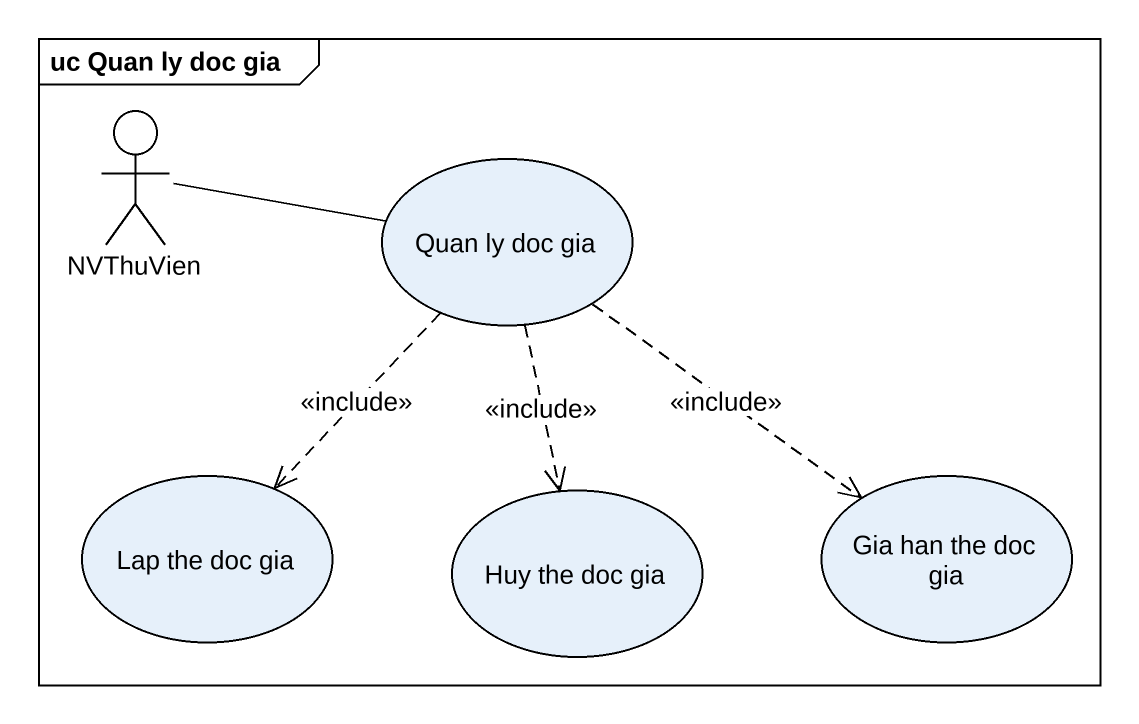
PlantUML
@startuml
mainframe uc Quan ly doc gia
actor NVThuVien
usecase "Quan ly doc gia" as Quan_ly_doc_gia
usecase "Lap the doc gia" as Lap_the_doc_gia
usecase "Huy the doc gia" as Huy_the_doc_gia
usecase "Gia han the doc gia" as Gia_han_the_doc_gia
NVThuVien -right- Quan_ly_doc_gia
Quan_ly_doc_gia ..> Lap_the_doc_gia : <<include>>
Quan_ly_doc_gia ..> Huy_the_doc_gia : <<include>>
Quan_ly_doc_gia ..> Gia_han_the_doc_gia : <<include>>
@enduml
